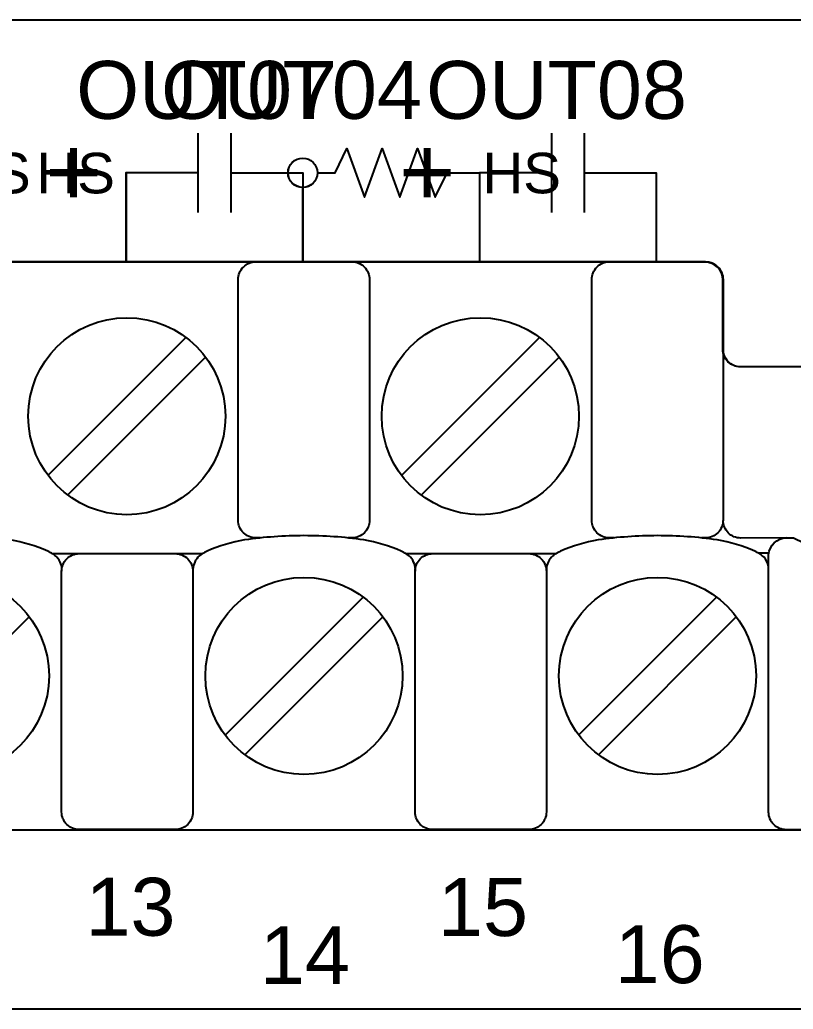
# Model space of a CAD drawing. Extents: x 1 to 47, y 1 to 34.6.
# Drawn here: x 31.293 to 32.606, y 10.856 to 12.536 of the extents above; entities that cross this region are included whole.
import ezdxf

# ---------------------------------------------------------------- set-up
doc = ezdxf.new("R2010")
doc.units = 0
doc.header["$MEASUREMENT"] = 0
for name, color, linetype in [('8_1__0__EMPTY_IO_BOARD_POS', 7, 'CONTINUOUS'), ('8_2__2___8__OPTOISOLATED_I', 7, 'CONTINUOUS'), ('8_3__7___8__OPTOISOLATED_I', 7, 'CONTINUOUS'), ('8_4__C___18__COMMON____6__', 7, 'CONTINUOUS'), ('8_5__D___18__COMMON____6__', 7, 'CONTINUOUS'), ('8_6__E___8__OPTOISOLATED_I', 7, 'CONTINUOUS'), ('8_7__4___18__COMMON____6__', 7, 'CONTINUOUS'), ('8_8__8___8__OPTOISOLATED_I', 7, 'CONTINUOUS'), ('9_0______DWG_', 7, 'CONTINUOUS')]:
    doc.layers.add(name, color=color, linetype=linetype)
doc.styles.add('ARIAL', font='arial.ttf')

msp = doc.modelspace()

# ---------------------------------------------------------------- linework, layer by layer
at = {"layer": '8_1__0__EMPTY_IO_BOARD_POS'}
msp.add_lwpolyline([(27.7625, 11.3088), (27.7625, 11.1908, 0.414213), (27.7925, 11.1608), (32.7743, 11.1608, 0.414214), (32.8043, 11.1908), (32.8043, 11.5038), (32.8952, 11.7486, 0.480048), (32.7502, 11.9468), (32.516, 11.9468, -0.414214), (32.486, 11.9768), (32.486, 12.0949, 0.414212), (32.456, 12.1249), (32.456, 12.125), (27.4749, 12.125, 0.414215), (27.4449, 12.095), (27.445, 11.7821), (27.3541, 11.5374, 0.47859), (27.4991, 11.3388), (27.7325, 11.3388, -0.414214)], format="xyb", close=True, dxfattribs=at)
at = {"layer": '8_2__2___8__OPTOISOLATED_I'}
for points in [[(31.5953, 12.344), (31.5953, 12.209)], [(31.651, 12.344), (31.651, 12.209)], [(32.1953, 12.344), (32.1953, 12.209)], [(32.251, 12.344), (32.251, 12.209)], [(31.5953, 12.2765), (31.4732, 12.2765), (31.4732, 12.1253)], [(31.651, 12.2765), (31.7732, 12.2765), (31.7732, 12.1253)], [(32.1953, 12.2765), (32.0732, 12.2765), (32.0732, 12.1253)], [(32.251, 12.2765), (32.3732, 12.2765), (32.3732, 12.1253)], [(31.5749, 11.997), (31.3407, 11.7628)], [(32.1749, 11.997), (31.9407, 11.7628)], [(31.6083, 11.9635), (31.3741, 11.7294)], [(32.2083, 11.9635), (31.9741, 11.7294)], [(31.348, 11.6299), (31.6031, 11.6299)], [(31.948, 11.6299), (32.2031, 11.6299)], [(32.5641, 11.6306), (32.547, 11.6306)], [(31.8755, 11.556), (31.6414, 11.3218)], [(32.4755, 11.556), (32.2414, 11.3218)], [(31.309, 11.5225), (31.0748, 11.2884)], [(31.909, 11.5225), (31.6748, 11.2884)], [(32.509, 11.5225), (32.2748, 11.2884)]]:
    msp.add_lwpolyline(points, dxfattribs=at)
for points in [[(27.763, 11.3092), (27.763, 11.1912, 0.414213), (27.793, 11.1612), (32.7748, 11.1611, 0.414214), (32.8048, 11.1911), (32.8048, 11.5042), (32.8957, 11.7489, 0.480048), (32.7507, 11.9471), (32.5165, 11.9471, -0.414214), (32.4865, 11.9771), (32.4865, 12.0953, 0.414212), (32.4565, 12.1253), (32.4565, 12.1253), (27.4754, 12.1254, 0.414215), (27.4454, 12.0954), (27.4455, 11.7825), (27.3546, 11.5377, 0.47859), (27.4996, 11.3392), (27.733, 11.3392, -0.414214)], [(32.7781, 11.1613), (32.5938, 11.1611, -0.414214), (32.5638, 11.1911), (32.5638, 11.6282, -0.390527), (32.5938, 11.6565), (32.606, 11.6565), (32.7919, 11.5668, -0.241514), (32.8048, 11.5468), (32.8048, 11.1911, -0.422157)]]:
    msp.add_lwpolyline(points, format="xyb", close=True, dxfattribs=at)
for points in [[(31.7015, 11.6566), (31.6936, 11.6566, -0.414214), (31.6636, 11.6866), (31.6636, 12.0953, -0.414214), (31.6936, 12.1253), (31.8565, 12.1253, -0.414214), (31.8865, 12.0953), (31.8865, 11.6866, -0.414214), (31.8565, 11.6566), (31.8496, 11.6566)], [(32.3015, 11.6566), (32.2936, 11.6566, -0.414214), (32.2636, 11.6866), (32.2636, 12.0953, -0.414214), (32.2936, 12.1253), (32.4565, 12.1253, -0.414214), (32.4865, 12.0953), (32.4865, 11.6866, -0.414214), (32.4565, 11.6566), (32.4497, 11.6566)], [(32.5938, 11.6565), (32.5165, 11.6564, -0.414214), (32.4865, 11.6864)], [(31.3645, 11.5999, 0.191033), (31.356, 11.6238, 0.081668), (31.3404, 11.634, 0.0591), (31.2767, 11.6533, 0.034646), (31.1752, 11.6604, 0.03436), (31.0745, 11.6533, 0.0591), (31.0108, 11.634, 0.081668), (30.9951, 11.6238, 0.191033), (30.9866, 11.5999)], [(31.9645, 11.5999, 0.191033), (31.956, 11.6238, 0.081668), (31.9404, 11.634, 0.0591), (31.8767, 11.6533, 0.034646), (31.7752, 11.6604, 0.03436), (31.6745, 11.6533, 0.0591), (31.6108, 11.634, 0.081668), (31.5951, 11.6238, 0.191033), (31.5866, 11.5999)], [(32.5638, 11.6084, 0.127742), (32.556, 11.6238, 0.081668), (32.5404, 11.634, 0.0591), (32.4767, 11.6533, 0.034646), (32.3752, 11.6604, 0.03436), (32.2745, 11.6533, 0.0591), (32.2108, 11.634, 0.081668), (32.1951, 11.6238, 0.191033), (32.1866, 11.5999)], [(31.5566, 11.6299, -0.414214), (31.5866, 11.5999), (31.5866, 11.1912, -0.414214), (31.5566, 11.1612), (31.3938, 11.1612, -0.414214), (31.3638, 11.1912), (31.3638, 11.5999, -0.414214), (31.3938, 11.6299)], [(32.1566, 11.6299, -0.414214), (32.1866, 11.5999), (32.1866, 11.1912, -0.414214), (32.1566, 11.1612), (31.9938, 11.1612, -0.414214), (31.9638, 11.1912), (31.9638, 11.5999, -0.414214), (31.9938, 11.6299)]]:
    msp.add_lwpolyline(points, format="xyb", dxfattribs=at)
for centre in [(31.4745, 11.8632), (32.0745, 11.8632), (31.1752, 11.4222), (31.7752, 11.4222), (32.3752, 11.4222)]:
    msp.add_circle(centre, 0.1673, dxfattribs=at)
at = {"layer": '8_3__7___8__OPTOISOLATED_I'}
for points in [[(31.5953, 12.344), (31.5953, 12.209)], [(31.6509, 12.344), (31.6509, 12.209)], [(32.1953, 12.344), (32.1953, 12.209)], [(32.2509, 12.344), (32.2509, 12.209)], [(31.5953, 12.2765), (31.4731, 12.2765), (31.4731, 12.1253)], [(31.6509, 12.2765), (31.7731, 12.2765), (31.7731, 12.1253)], [(32.1953, 12.2765), (32.0731, 12.2765), (32.0731, 12.1253)], [(32.2509, 12.2765), (32.3731, 12.2765), (32.3731, 12.1253)], [(31.5749, 11.997), (31.3407, 11.7628)], [(32.1749, 11.997), (31.9407, 11.7628)], [(31.6083, 11.9635), (31.3741, 11.7294)], [(32.2083, 11.9635), (31.9741, 11.7294)], [(31.348, 11.6299), (31.6031, 11.6299)], [(31.948, 11.6299), (32.2031, 11.6299)], [(32.5641, 11.6306), (32.547, 11.6306)], [(31.8755, 11.556), (31.6414, 11.3218)], [(32.4755, 11.556), (32.2414, 11.3218)], [(31.309, 11.5225), (31.0748, 11.2884)], [(31.909, 11.5225), (31.6748, 11.2884)], [(32.509, 11.5225), (32.2748, 11.2884)]]:
    msp.add_lwpolyline(points, dxfattribs=at)
for points in [[(27.763, 11.3092), (27.763, 11.1912, 0.414213), (27.793, 11.1612), (32.7748, 11.1611, 0.414214), (32.8048, 11.1911), (32.8048, 11.5042), (32.8957, 11.7489, 0.480048), (32.7507, 11.9471), (32.5165, 11.9471, -0.414214), (32.4865, 11.9771), (32.4865, 12.0953, 0.414212), (32.4565, 12.1253), (32.4565, 12.1253), (27.4754, 12.1254, 0.414215), (27.4454, 12.0954), (27.4455, 11.7825), (27.3546, 11.5377, 0.47859), (27.4996, 11.3392), (27.733, 11.3392, -0.414214)], [(32.7781, 11.1613), (32.5938, 11.1611, -0.414214), (32.5638, 11.1911), (32.5638, 11.6282, -0.390527), (32.5938, 11.6565), (32.606, 11.6565), (32.7919, 11.5668, -0.241514), (32.8048, 11.5468), (32.8048, 11.1911, -0.422157)]]:
    msp.add_lwpolyline(points, format="xyb", close=True, dxfattribs=at)
for points in [[(31.7015, 11.6566), (31.6936, 11.6566, -0.414214), (31.6636, 11.6866), (31.6636, 12.0953, -0.414214), (31.6936, 12.1253), (31.8565, 12.1253, -0.414214), (31.8865, 12.0953), (31.8865, 11.6866, -0.414214), (31.8565, 11.6566), (31.8496, 11.6566)], [(32.3015, 11.6566), (32.2936, 11.6566, -0.414214), (32.2636, 11.6866), (32.2636, 12.0953, -0.414214), (32.2936, 12.1253), (32.4565, 12.1253, -0.414214), (32.4865, 12.0953), (32.4865, 11.6866, -0.414214), (32.4565, 11.6566), (32.4497, 11.6566)], [(32.5938, 11.6565), (32.5165, 11.6564, -0.414214), (32.4865, 11.6864)], [(31.3645, 11.5999, 0.191033), (31.356, 11.6238, 0.081668), (31.3404, 11.634, 0.0591), (31.2767, 11.6533, 0.034646), (31.1752, 11.6604, 0.03436), (31.0745, 11.6533, 0.0591), (31.0108, 11.634, 0.081668), (30.9951, 11.6238, 0.191033), (30.9866, 11.5999)], [(31.9645, 11.5999, 0.191033), (31.956, 11.6238, 0.081668), (31.9404, 11.634, 0.0591), (31.8767, 11.6533, 0.034646), (31.7752, 11.6604, 0.03436), (31.6745, 11.6533, 0.0591), (31.6108, 11.634, 0.081668), (31.5951, 11.6238, 0.191033), (31.5866, 11.5999)], [(32.5638, 11.6084, 0.127742), (32.556, 11.6238, 0.081668), (32.5404, 11.634, 0.0591), (32.4767, 11.6533, 0.034646), (32.3752, 11.6604, 0.03436), (32.2745, 11.6533, 0.0591), (32.2108, 11.634, 0.081668), (32.1951, 11.6238, 0.191033), (32.1866, 11.5999)], [(31.5566, 11.6299, -0.414214), (31.5866, 11.5999), (31.5866, 11.1912, -0.414214), (31.5566, 11.1612), (31.3938, 11.1612, -0.414214), (31.3638, 11.1912), (31.3638, 11.5999, -0.414214), (31.3938, 11.6299)], [(32.1566, 11.6299, -0.414214), (32.1866, 11.5999), (32.1866, 11.1912, -0.414214), (32.1566, 11.1612), (31.9938, 11.1612, -0.414214), (31.9638, 11.1912), (31.9638, 11.5999, -0.414214), (31.9938, 11.6299)]]:
    msp.add_lwpolyline(points, format="xyb", dxfattribs=at)
for centre in [(31.4745, 11.8632), (32.0745, 11.8632), (31.1752, 11.4222), (31.7752, 11.4222), (32.3752, 11.4222)]:
    msp.add_circle(centre, 0.1673, dxfattribs=at)
at = {"layer": '8_4__C___18__COMMON____6__'}
for points in [[(31.5953, 12.344), (31.5953, 12.209)], [(31.6509, 12.344), (31.6509, 12.209)], [(32.1953, 12.344), (32.1953, 12.209)], [(32.2509, 12.344), (32.2509, 12.209)], [(31.5953, 12.2765), (31.4731, 12.2765), (31.4731, 12.1253)], [(31.6509, 12.2765), (31.7731, 12.2765), (31.7731, 12.1253)], [(32.1953, 12.2765), (32.0731, 12.2765), (32.0731, 12.1253)], [(32.2509, 12.2765), (32.3731, 12.2765), (32.3731, 12.1253)], [(31.5749, 11.997), (31.3407, 11.7628)], [(32.1749, 11.997), (31.9407, 11.7628)], [(31.6083, 11.9635), (31.3741, 11.7294)], [(32.2083, 11.9635), (31.9741, 11.7294)], [(31.348, 11.6299), (31.6031, 11.6299)], [(31.948, 11.6299), (32.2031, 11.6299)], [(32.5641, 11.6306), (32.547, 11.6306)], [(31.8755, 11.556), (31.6414, 11.3218)], [(32.4755, 11.556), (32.2414, 11.3218)], [(31.309, 11.5225), (31.0748, 11.2884)], [(31.909, 11.5225), (31.6748, 11.2884)], [(32.509, 11.5225), (32.2748, 11.2884)]]:
    msp.add_lwpolyline(points, dxfattribs=at)
for points in [[(27.763, 11.3092), (27.763, 11.1912, 0.414213), (27.793, 11.1612), (32.7748, 11.1611, 0.414214), (32.8048, 11.1911), (32.8048, 11.5042), (32.8957, 11.7489, 0.480048), (32.7507, 11.9471), (32.5165, 11.9471, -0.414214), (32.4865, 11.9771), (32.4865, 12.0953, 0.414212), (32.4565, 12.1253), (32.4565, 12.1253), (27.4754, 12.1254, 0.414215), (27.4454, 12.0954), (27.4455, 11.7825), (27.3546, 11.5377, 0.47859), (27.4996, 11.3392), (27.733, 11.3392, -0.414214)], [(32.7781, 11.1613), (32.5938, 11.1611, -0.414214), (32.5638, 11.1911), (32.5638, 11.6282, -0.390527), (32.5938, 11.6565), (32.606, 11.6565), (32.7919, 11.5668, -0.241514), (32.8048, 11.5468), (32.8048, 11.1911, -0.422157)]]:
    msp.add_lwpolyline(points, format="xyb", close=True, dxfattribs=at)
for points in [[(31.7015, 11.6566), (31.6936, 11.6566, -0.414214), (31.6636, 11.6866), (31.6636, 12.0953, -0.414214), (31.6936, 12.1253), (31.8565, 12.1253, -0.414214), (31.8865, 12.0953), (31.8865, 11.6866, -0.414214), (31.8565, 11.6566), (31.8496, 11.6566)], [(32.3015, 11.6566), (32.2936, 11.6566, -0.414214), (32.2636, 11.6866), (32.2636, 12.0953, -0.414214), (32.2936, 12.1253), (32.4565, 12.1253, -0.414214), (32.4865, 12.0953), (32.4865, 11.6866, -0.414214), (32.4565, 11.6566), (32.4497, 11.6566)], [(32.5938, 11.6565), (32.5165, 11.6564, -0.414214), (32.4865, 11.6864)], [(31.3645, 11.5999, 0.191033), (31.356, 11.6238, 0.081668), (31.3404, 11.634, 0.0591), (31.2767, 11.6533, 0.034646), (31.1752, 11.6604, 0.03436), (31.0745, 11.6533, 0.0591), (31.0108, 11.634, 0.081668), (30.9951, 11.6238, 0.191033), (30.9866, 11.5999)], [(31.9645, 11.5999, 0.191033), (31.956, 11.6238, 0.081668), (31.9404, 11.634, 0.0591), (31.8767, 11.6533, 0.034646), (31.7752, 11.6604, 0.03436), (31.6745, 11.6533, 0.0591), (31.6108, 11.634, 0.081668), (31.5951, 11.6238, 0.191033), (31.5866, 11.5999)], [(32.5638, 11.6084, 0.127742), (32.556, 11.6238, 0.081668), (32.5404, 11.634, 0.0591), (32.4767, 11.6533, 0.034646), (32.3752, 11.6604, 0.03436), (32.2745, 11.6533, 0.0591), (32.2108, 11.634, 0.081668), (32.1951, 11.6238, 0.191033), (32.1866, 11.5999)], [(31.5566, 11.6299, -0.414214), (31.5866, 11.5999), (31.5866, 11.1912, -0.414214), (31.5566, 11.1612), (31.3938, 11.1612, -0.414214), (31.3638, 11.1912), (31.3638, 11.5999, -0.414214), (31.3938, 11.6299)], [(32.1566, 11.6299, -0.414214), (32.1866, 11.5999), (32.1866, 11.1912, -0.414214), (32.1566, 11.1612), (31.9938, 11.1612, -0.414214), (31.9638, 11.1912), (31.9638, 11.5999, -0.414214), (31.9938, 11.6299)]]:
    msp.add_lwpolyline(points, format="xyb", dxfattribs=at)
for centre in [(31.4745, 11.8632), (32.0745, 11.8632), (31.1752, 11.4222), (31.7752, 11.4222), (32.3752, 11.4222)]:
    msp.add_circle(centre, 0.1673, dxfattribs=at)
at = {"layer": '8_5__D___18__COMMON____6__'}
for points in [[(31.5953, 12.344), (31.5953, 12.209)], [(31.6509, 12.344), (31.6509, 12.209)], [(32.1953, 12.344), (32.1953, 12.209)], [(32.2509, 12.344), (32.2509, 12.209)], [(31.5953, 12.2765), (31.4731, 12.2765), (31.4731, 12.1253)], [(31.6509, 12.2765), (31.7731, 12.2765), (31.7731, 12.1253)], [(32.1953, 12.2765), (32.0731, 12.2765), (32.0731, 12.1253)], [(32.2509, 12.2765), (32.3731, 12.2765), (32.3731, 12.1253)], [(31.5749, 11.997), (31.3407, 11.7628)], [(32.1749, 11.997), (31.9407, 11.7628)], [(31.6083, 11.9635), (31.3741, 11.7294)], [(32.2083, 11.9635), (31.9741, 11.7294)], [(31.348, 11.6299), (31.6031, 11.6299)], [(31.948, 11.6299), (32.2031, 11.6299)], [(32.5641, 11.6306), (32.547, 11.6306)], [(31.8755, 11.556), (31.6414, 11.3218)], [(32.4755, 11.556), (32.2414, 11.3218)], [(31.309, 11.5225), (31.0748, 11.2884)], [(31.909, 11.5225), (31.6748, 11.2884)], [(32.509, 11.5225), (32.2748, 11.2884)]]:
    msp.add_lwpolyline(points, dxfattribs=at)
for points in [[(27.763, 11.3092), (27.763, 11.1912, 0.414213), (27.793, 11.1612), (32.7748, 11.1611, 0.414214), (32.8048, 11.1911), (32.8048, 11.5042), (32.8957, 11.7489, 0.480048), (32.7507, 11.9471), (32.5165, 11.9471, -0.414214), (32.4865, 11.9771), (32.4865, 12.0953, 0.414212), (32.4565, 12.1253), (32.4565, 12.1253), (27.4754, 12.1254, 0.414215), (27.4454, 12.0954), (27.4455, 11.7825), (27.3546, 11.5377, 0.47859), (27.4996, 11.3392), (27.733, 11.3392, -0.414214)], [(32.7781, 11.1613), (32.5938, 11.1611, -0.414214), (32.5638, 11.1911), (32.5638, 11.6282, -0.390527), (32.5938, 11.6565), (32.606, 11.6565), (32.7919, 11.5668, -0.241514), (32.8048, 11.5468), (32.8048, 11.1911, -0.422157)]]:
    msp.add_lwpolyline(points, format="xyb", close=True, dxfattribs=at)
for points in [[(31.7015, 11.6566), (31.6936, 11.6566, -0.414214), (31.6636, 11.6866), (31.6636, 12.0953, -0.414214), (31.6936, 12.1253), (31.8565, 12.1253, -0.414214), (31.8865, 12.0953), (31.8865, 11.6866, -0.414214), (31.8565, 11.6566), (31.8496, 11.6566)], [(32.3015, 11.6566), (32.2936, 11.6566, -0.414214), (32.2636, 11.6866), (32.2636, 12.0953, -0.414214), (32.2936, 12.1253), (32.4565, 12.1253, -0.414214), (32.4865, 12.0953), (32.4865, 11.6866, -0.414214), (32.4565, 11.6566), (32.4497, 11.6566)], [(32.5938, 11.6565), (32.5165, 11.6564, -0.414214), (32.4865, 11.6864)], [(31.3645, 11.5999, 0.191033), (31.356, 11.6238, 0.081668), (31.3404, 11.634, 0.0591), (31.2767, 11.6533, 0.034646), (31.1752, 11.6604, 0.03436), (31.0745, 11.6533, 0.0591), (31.0108, 11.634, 0.081668), (30.9951, 11.6238, 0.191033), (30.9866, 11.5999)], [(31.9645, 11.5999, 0.191033), (31.956, 11.6238, 0.081668), (31.9404, 11.634, 0.0591), (31.8767, 11.6533, 0.034646), (31.7752, 11.6604, 0.03436), (31.6745, 11.6533, 0.0591), (31.6108, 11.634, 0.081668), (31.5951, 11.6238, 0.191033), (31.5866, 11.5999)], [(32.5638, 11.6084, 0.127742), (32.556, 11.6238, 0.081668), (32.5404, 11.634, 0.0591), (32.4767, 11.6533, 0.034646), (32.3752, 11.6604, 0.03436), (32.2745, 11.6533, 0.0591), (32.2108, 11.634, 0.081668), (32.1951, 11.6238, 0.191033), (32.1866, 11.5999)], [(31.5566, 11.6299, -0.414214), (31.5866, 11.5999), (31.5866, 11.1912, -0.414214), (31.5566, 11.1612), (31.3938, 11.1612, -0.414214), (31.3638, 11.1912), (31.3638, 11.5999, -0.414214), (31.3938, 11.6299)], [(32.1566, 11.6299, -0.414214), (32.1866, 11.5999), (32.1866, 11.1912, -0.414214), (32.1566, 11.1612), (31.9938, 11.1612, -0.414214), (31.9638, 11.1912), (31.9638, 11.5999, -0.414214), (31.9938, 11.6299)]]:
    msp.add_lwpolyline(points, format="xyb", dxfattribs=at)
for centre in [(31.4745, 11.8632), (32.0745, 11.8632), (31.1752, 11.4222), (31.7752, 11.4222), (32.3752, 11.4222)]:
    msp.add_circle(centre, 0.1673, dxfattribs=at)
at = {"layer": '8_6__E___8__OPTOISOLATED_I'}
for points in [[(31.5953, 12.3365), (31.5953, 12.2165)], [(31.6509, 12.3365), (31.6509, 12.2165)], [(31.7981, 12.2765), (31.828, 12.2765), (31.848, 12.3177), (31.8781, 12.2352), (31.9081, 12.3177), (31.9381, 12.2352), (31.9681, 12.3177), (31.9981, 12.2352), (32.0181, 12.2765), (32.0731, 12.2765), (32.0731, 12.1253)], [(31.5953, 12.2765), (31.4731, 12.2765), (31.4731, 12.1253)], [(31.6509, 12.2765), (31.7481, 12.2765)], [(31.7731, 12.1253), (31.7731, 12.2515)], [(31.5749, 11.997), (31.3407, 11.7628)], [(32.1749, 11.997), (31.9407, 11.7628)], [(31.6083, 11.9635), (31.3741, 11.7294)], [(32.2083, 11.9635), (31.9741, 11.7294)], [(31.348, 11.6299), (31.6031, 11.6299)], [(31.948, 11.6299), (32.2031, 11.6299)], [(32.5641, 11.6306), (32.547, 11.6306)], [(31.8755, 11.556), (31.6414, 11.3218)], [(32.4755, 11.556), (32.2414, 11.3218)], [(31.309, 11.5225), (31.0748, 11.2884)], [(31.909, 11.5225), (31.6748, 11.2884)], [(32.509, 11.5225), (32.2748, 11.2884)]]:
    msp.add_lwpolyline(points, dxfattribs=at)
for points in [[(27.763, 11.3092), (27.763, 11.1912, 0.414213), (27.793, 11.1612), (32.7748, 11.1611, 0.414214), (32.8048, 11.1911), (32.8048, 11.5042), (32.8957, 11.7489, 0.480048), (32.7507, 11.9471), (32.5165, 11.9471, -0.414214), (32.4865, 11.9771), (32.4865, 12.0953, 0.414212), (32.4565, 12.1253), (32.4565, 12.1253), (27.4754, 12.1254, 0.414215), (27.4454, 12.0954), (27.4455, 11.7825), (27.3546, 11.5377, 0.47859), (27.4996, 11.3392), (27.733, 11.3392, -0.414214)], [(32.7781, 11.1613), (32.5938, 11.1611, -0.414214), (32.5638, 11.1911), (32.5638, 11.6282, -0.390527), (32.5938, 11.6565), (32.606, 11.6565), (32.7919, 11.5668, -0.241514), (32.8048, 11.5468), (32.8048, 11.1911, -0.422157)]]:
    msp.add_lwpolyline(points, format="xyb", close=True, dxfattribs=at)
for points in [[(31.7015, 11.6566), (31.6936, 11.6566, -0.414214), (31.6636, 11.6866), (31.6636, 12.0953, -0.414214), (31.6936, 12.1253), (31.8565, 12.1253, -0.414214), (31.8865, 12.0953), (31.8865, 11.6866, -0.414214), (31.8565, 11.6566), (31.8496, 11.6566)], [(32.3015, 11.6566), (32.2936, 11.6566, -0.414214), (32.2636, 11.6866), (32.2636, 12.0953, -0.414214), (32.2936, 12.1253), (32.4565, 12.1253, -0.414214), (32.4865, 12.0953), (32.4865, 11.6866, -0.414214), (32.4565, 11.6566), (32.4497, 11.6566)], [(32.5938, 11.6565), (32.5165, 11.6564, -0.414214), (32.4865, 11.6864)], [(31.3645, 11.5999, 0.191033), (31.356, 11.6238, 0.081668), (31.3404, 11.634, 0.0591), (31.2767, 11.6533, 0.034646), (31.1752, 11.6604, 0.03436), (31.0745, 11.6533, 0.0591), (31.0108, 11.634, 0.081668), (30.9951, 11.6238, 0.191033), (30.9866, 11.5999)], [(31.9645, 11.5999, 0.191033), (31.956, 11.6238, 0.081668), (31.9404, 11.634, 0.0591), (31.8767, 11.6533, 0.034646), (31.7752, 11.6604, 0.03436), (31.6745, 11.6533, 0.0591), (31.6108, 11.634, 0.081668), (31.5951, 11.6238, 0.191033), (31.5866, 11.5999)], [(32.5638, 11.6084, 0.127742), (32.556, 11.6238, 0.081668), (32.5404, 11.634, 0.0591), (32.4767, 11.6533, 0.034646), (32.3752, 11.6604, 0.03436), (32.2745, 11.6533, 0.0591), (32.2108, 11.634, 0.081668), (32.1951, 11.6238, 0.191033), (32.1866, 11.5999)], [(31.5566, 11.6299, -0.414214), (31.5866, 11.5999), (31.5866, 11.1912, -0.414214), (31.5566, 11.1612), (31.3938, 11.1612, -0.414214), (31.3638, 11.1912), (31.3638, 11.5999, -0.414214), (31.3938, 11.6299)], [(32.1566, 11.6299, -0.414214), (32.1866, 11.5999), (32.1866, 11.1912, -0.414214), (32.1566, 11.1612), (31.9938, 11.1612, -0.414214), (31.9638, 11.1912), (31.9638, 11.5999, -0.414214), (31.9938, 11.6299)]]:
    msp.add_lwpolyline(points, format="xyb", dxfattribs=at)
for centre, radius in [((31.7731, 12.2765), 0.025), ((31.4745, 11.8632), 0.1673), ((32.0745, 11.8632), 0.1673), ((31.1752, 11.4222), 0.1673), ((31.7752, 11.4222), 0.1673), ((32.3752, 11.4222), 0.1673)]:
    msp.add_circle(centre, radius, dxfattribs=at)
at = {"layer": '8_7__4___18__COMMON____6__'}
for points in [[(31.5953, 12.344), (31.5953, 12.209)], [(31.651, 12.344), (31.651, 12.209)], [(32.1953, 12.344), (32.1953, 12.209)], [(32.251, 12.344), (32.251, 12.209)], [(31.5953, 12.2765), (31.4732, 12.2765), (31.4732, 12.1253)], [(31.651, 12.2765), (31.7732, 12.2765), (31.7732, 12.1253)], [(32.1953, 12.2765), (32.0732, 12.2765), (32.0732, 12.1253)], [(32.251, 12.2765), (32.3732, 12.2765), (32.3732, 12.1253)], [(31.5749, 11.997), (31.3407, 11.7628)], [(32.1749, 11.997), (31.9407, 11.7628)], [(31.6083, 11.9635), (31.3741, 11.7294)], [(32.2083, 11.9635), (31.9741, 11.7294)], [(31.348, 11.6299), (31.6031, 11.6299)], [(31.948, 11.6299), (32.2031, 11.6299)], [(32.5641, 11.6306), (32.547, 11.6306)], [(31.8755, 11.556), (31.6414, 11.3218)], [(32.4755, 11.556), (32.2414, 11.3218)], [(31.309, 11.5225), (31.0748, 11.2884)], [(31.909, 11.5225), (31.6748, 11.2884)], [(32.509, 11.5225), (32.2748, 11.2884)]]:
    msp.add_lwpolyline(points, dxfattribs=at)
for points in [[(27.763, 11.3092), (27.763, 11.1912, 0.414213), (27.793, 11.1612), (32.7748, 11.1611, 0.414214), (32.8048, 11.1911), (32.8048, 11.5042), (32.8957, 11.7489, 0.480048), (32.7507, 11.9471), (32.5165, 11.9471, -0.414214), (32.4865, 11.9771), (32.4865, 12.0953, 0.414212), (32.4565, 12.1253), (32.4565, 12.1253), (27.4754, 12.1254, 0.414215), (27.4454, 12.0954), (27.4455, 11.7825), (27.3546, 11.5377, 0.47859), (27.4996, 11.3392), (27.733, 11.3392, -0.414214)], [(32.7781, 11.1613), (32.5938, 11.1611, -0.414214), (32.5638, 11.1911), (32.5638, 11.6282, -0.390527), (32.5938, 11.6565), (32.606, 11.6565), (32.7919, 11.5668, -0.241514), (32.8048, 11.5468), (32.8048, 11.1911, -0.422157)]]:
    msp.add_lwpolyline(points, format="xyb", close=True, dxfattribs=at)
for points in [[(31.7015, 11.6566), (31.6936, 11.6566, -0.414214), (31.6636, 11.6866), (31.6636, 12.0953, -0.414214), (31.6936, 12.1253), (31.8565, 12.1253, -0.414214), (31.8865, 12.0953), (31.8865, 11.6866, -0.414214), (31.8565, 11.6566), (31.8496, 11.6566)], [(32.3015, 11.6566), (32.2936, 11.6566, -0.414214), (32.2636, 11.6866), (32.2636, 12.0953, -0.414214), (32.2936, 12.1253), (32.4565, 12.1253, -0.414214), (32.4865, 12.0953), (32.4865, 11.6866, -0.414214), (32.4565, 11.6566), (32.4497, 11.6566)], [(32.5938, 11.6565), (32.5165, 11.6564, -0.414214), (32.4865, 11.6864)], [(31.3645, 11.5999, 0.191033), (31.356, 11.6238, 0.081668), (31.3404, 11.634, 0.0591), (31.2767, 11.6533, 0.034646), (31.1752, 11.6604, 0.03436), (31.0745, 11.6533, 0.0591), (31.0108, 11.634, 0.081668), (30.9951, 11.6238, 0.191033), (30.9866, 11.5999)], [(31.9645, 11.5999, 0.191033), (31.956, 11.6238, 0.081668), (31.9404, 11.634, 0.0591), (31.8767, 11.6533, 0.034646), (31.7752, 11.6604, 0.03436), (31.6745, 11.6533, 0.0591), (31.6108, 11.634, 0.081668), (31.5951, 11.6238, 0.191033), (31.5866, 11.5999)], [(32.5638, 11.6084, 0.127742), (32.556, 11.6238, 0.081668), (32.5404, 11.634, 0.0591), (32.4767, 11.6533, 0.034646), (32.3752, 11.6604, 0.03436), (32.2745, 11.6533, 0.0591), (32.2108, 11.634, 0.081668), (32.1951, 11.6238, 0.191033), (32.1866, 11.5999)], [(31.5566, 11.6299, -0.414214), (31.5866, 11.5999), (31.5866, 11.1912, -0.414214), (31.5566, 11.1612), (31.3938, 11.1612, -0.414214), (31.3638, 11.1912), (31.3638, 11.5999, -0.414214), (31.3938, 11.6299)], [(32.1566, 11.6299, -0.414214), (32.1866, 11.5999), (32.1866, 11.1912, -0.414214), (32.1566, 11.1612), (31.9938, 11.1612, -0.414214), (31.9638, 11.1912), (31.9638, 11.5999, -0.414214), (31.9938, 11.6299)]]:
    msp.add_lwpolyline(points, format="xyb", dxfattribs=at)
for centre in [(31.4745, 11.8632), (32.0745, 11.8632), (31.1752, 11.4222), (31.7752, 11.4222), (32.3752, 11.4222)]:
    msp.add_circle(centre, 0.1673, dxfattribs=at)
at = {"layer": '8_8__8___8__OPTOISOLATED_I'}
for points in [[(31.5953, 12.3365), (31.5953, 12.2165)], [(31.6509, 12.3365), (31.6509, 12.2165)], [(31.798, 12.2765), (31.828, 12.2765), (31.848, 12.3177), (31.8781, 12.2352), (31.9081, 12.3177), (31.9381, 12.2352), (31.9681, 12.3177), (31.9981, 12.2352), (32.0181, 12.2765), (32.0731, 12.2765), (32.0731, 12.1253)], [(31.5953, 12.2765), (31.4731, 12.2765), (31.4731, 12.1253)], [(31.6509, 12.2765), (31.7482, 12.2765)], [(31.7731, 12.2516), (31.7731, 12.1253)], [(31.5749, 11.997), (31.3407, 11.7628)], [(32.1749, 11.997), (31.9407, 11.7628)], [(31.6083, 11.9635), (31.3741, 11.7294)], [(32.2083, 11.9635), (31.9741, 11.7294)], [(31.348, 11.6299), (31.6031, 11.6299)], [(31.948, 11.6299), (32.2031, 11.6299)], [(32.5641, 11.6306), (32.547, 11.6306)], [(31.8755, 11.556), (31.6414, 11.3218)], [(32.4755, 11.556), (32.2414, 11.3218)], [(31.309, 11.5225), (31.0748, 11.2884)], [(31.909, 11.5225), (31.6748, 11.2884)], [(32.509, 11.5225), (32.2748, 11.2884)]]:
    msp.add_lwpolyline(points, dxfattribs=at)
for points in [[(27.763, 11.3092), (27.763, 11.1912, 0.414213), (27.793, 11.1612), (32.7748, 11.1611, 0.414214), (32.8048, 11.1911), (32.8048, 11.5042), (32.8957, 11.7489, 0.480048), (32.7507, 11.9471), (32.5165, 11.9471, -0.414214), (32.4865, 11.9771), (32.4865, 12.0953, 0.414212), (32.4565, 12.1253), (32.4565, 12.1253), (27.4754, 12.1254, 0.414215), (27.4454, 12.0954), (27.4455, 11.7825), (27.3546, 11.5377, 0.47859), (27.4996, 11.3392), (27.733, 11.3392, -0.414214)], [(32.7781, 11.1613), (32.5938, 11.1611, -0.414214), (32.5638, 11.1911), (32.5638, 11.6282, -0.390527), (32.5938, 11.6565), (32.606, 11.6565), (32.7919, 11.5668, -0.241514), (32.8048, 11.5468), (32.8048, 11.1911, -0.422157)]]:
    msp.add_lwpolyline(points, format="xyb", close=True, dxfattribs=at)
for points in [[(31.7015, 11.6566), (31.6936, 11.6566, -0.414214), (31.6636, 11.6866), (31.6636, 12.0953, -0.414214), (31.6936, 12.1253), (31.8565, 12.1253, -0.414214), (31.8865, 12.0953), (31.8865, 11.6866, -0.414214), (31.8565, 11.6566), (31.8496, 11.6566)], [(32.3015, 11.6566), (32.2936, 11.6566, -0.414214), (32.2636, 11.6866), (32.2636, 12.0953, -0.414214), (32.2936, 12.1253), (32.4565, 12.1253, -0.414214), (32.4865, 12.0953), (32.4865, 11.6866, -0.414214), (32.4565, 11.6566), (32.4497, 11.6566)], [(32.5938, 11.6565), (32.5165, 11.6564, -0.414214), (32.4865, 11.6864)], [(31.3645, 11.5999, 0.191033), (31.356, 11.6238, 0.081668), (31.3404, 11.634, 0.0591), (31.2767, 11.6533, 0.034646), (31.1752, 11.6604, 0.03436), (31.0745, 11.6533, 0.0591), (31.0108, 11.634, 0.081668), (30.9951, 11.6238, 0.191033), (30.9866, 11.5999)], [(31.9645, 11.5999, 0.191033), (31.956, 11.6238, 0.081668), (31.9404, 11.634, 0.0591), (31.8767, 11.6533, 0.034646), (31.7752, 11.6604, 0.03436), (31.6745, 11.6533, 0.0591), (31.6108, 11.634, 0.081668), (31.5951, 11.6238, 0.191033), (31.5866, 11.5999)], [(32.5638, 11.6084, 0.127742), (32.556, 11.6238, 0.081668), (32.5404, 11.634, 0.0591), (32.4767, 11.6533, 0.034646), (32.3752, 11.6604, 0.03436), (32.2745, 11.6533, 0.0591), (32.2108, 11.634, 0.081668), (32.1951, 11.6238, 0.191033), (32.1866, 11.5999)], [(31.5566, 11.6299, -0.414214), (31.5866, 11.5999), (31.5866, 11.1912, -0.414214), (31.5566, 11.1612), (31.3938, 11.1612, -0.414214), (31.3638, 11.1912), (31.3638, 11.5999, -0.414214), (31.3938, 11.6299)], [(32.1566, 11.6299, -0.414214), (32.1866, 11.5999), (32.1866, 11.1912, -0.414214), (32.1566, 11.1612), (31.9938, 11.1612, -0.414214), (31.9638, 11.1912), (31.9638, 11.5999, -0.414214), (31.9938, 11.6299)]]:
    msp.add_lwpolyline(points, format="xyb", dxfattribs=at)
for centre, radius in [((31.7731, 12.2765), 0.0249), ((31.4745, 11.8632), 0.1673), ((32.0745, 11.8632), 0.1673), ((31.1752, 11.4222), 0.1673), ((31.7752, 11.4222), 0.1673), ((32.3752, 11.4222), 0.1673)]:
    msp.add_circle(centre, radius, dxfattribs=at)
at = {"layer": '9_0______DWG_'}
msp.add_lwpolyline([(27.2942, 12.5363), (43.9545, 12.5363, -0.468367), (44.0044, 12.4763), (44.0044, 10.9063, -0.414132), (43.9545, 10.8563), (27.2942, 10.8563, -0.414214), (27.2442, 10.9063), (27.2442, 12.4863, -0.414287)], format="xyb", close=True, dxfattribs=at)

# ---------------------------------------------------------------- texts
at = {"layer": '8_2__2___8__OPTOISOLATED_I', "style": 'ARIAL'}
for s, p in [('OUT07', (31.3886, 12.3681)), ('OUT08', (31.9825, 12.3681))]:
    msp.add_text(s, height=0.09833, dxfattribs=at).set_placement(p)
at = {"layer": '8_3__7___8__OPTOISOLATED_I', "style": 'ARIAL'}
for s, height, p in [('OUT07', 0.09833, (31.3886, 12.3681)), ('OUT08', 0.09833, (31.9825, 12.3681)), ('+', 0.118, (31.3361, 12.2197)), ('+', 0.118, (31.9361, 12.2197))]:
    msp.add_text(s, height=height, dxfattribs=at).set_placement(p)
at = {"layer": '8_4__C___18__COMMON____6__', "style": 'ARIAL'}
for s, height, p in [('OUT07', 0.09833, (31.3886, 12.3681)), ('OUT08', 0.09833, (31.9825, 12.3681)), ('HS', 0.06883, (31.1778, 12.2417))]:
    msp.add_text(s, height=height, dxfattribs=at).set_placement(p)
at = {"layer": '8_5__D___18__COMMON____6__', "style": 'ARIAL'}
for s, p in [('OUT07', (31.3886, 12.3681)), ('OUT08', (31.9825, 12.3681))]:
    msp.add_text(s, height=0.09833, dxfattribs=at).set_placement(p)
at = {"layer": '8_6__E___8__OPTOISOLATED_I', "style": 'ARIAL'}
for s, height, p in [('OUT04', 0.09833, (31.5327, 12.3681)), ('+', 0.118, (31.3361, 12.2197)), ('HS', 0.06883, (32.0778, 12.2417))]:
    msp.add_text(s, height=height, dxfattribs=at).set_placement(p)
at = {"layer": '8_7__4___18__COMMON____6__', "style": 'ARIAL'}
for s, p in [('OUT07', (31.3886, 12.3681)), ('OUT08', (31.9825, 12.3681))]:
    msp.add_text(s, height=0.09833, dxfattribs=at).set_placement(p)
at = {"layer": '8_8__8___8__OPTOISOLATED_I', "style": 'ARIAL'}
for s, height, p in [('OUT04', 0.09833, (31.5327, 12.3681)), ('HS', 0.06883, (31.3208, 12.2416))]:
    msp.add_text(s, height=height, dxfattribs=at).set_placement(p)
at = {"layer": '9_0______DWG_', "style": 'ARIAL'}
for s, p in [('13', (31.4043, 10.9811)), ('15', (32.0026, 10.9806)), ('14', (31.7005, 10.899)), ('16', (32.3026, 10.9006))]:
    msp.add_text(s, height=0.09833, dxfattribs=at).set_placement(p)

doc.saveas('drawing.dxf')
